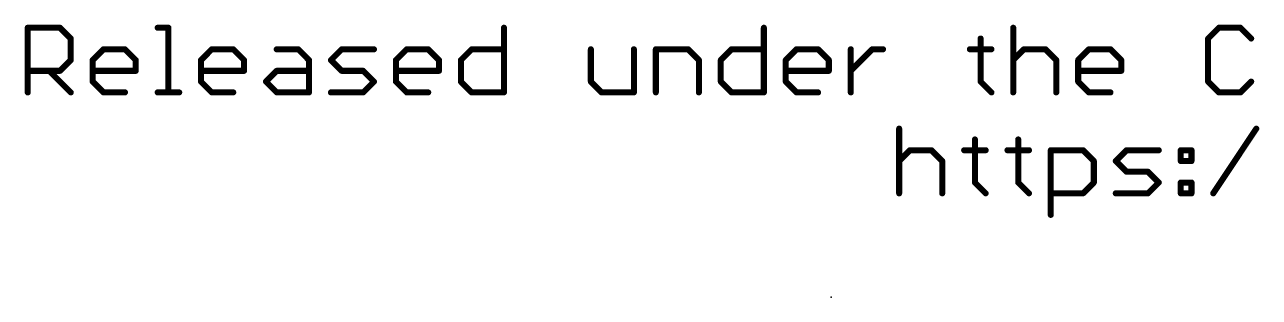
# Model space of a CAD drawing. Extents: x -119 to 13, y -18 to 17.
# Drawn here: x -118.6 to -87.49, y 0 to 6.86 of the extents above; entities that cross this region are included whole.
import ezdxf

# ---------------------------------------------------------------- set-up
doc = ezdxf.new("R2010")
doc.units = 0
doc.layers.add('23', color=53, linetype='CONTINUOUS')
doc.layers.add('51', color=53, linetype='CONTINUOUS')

msp = doc.modelspace()

# ---------------------------------------------------------------- linework, layer by layer
at = {"layer": '23'}
msp.add_point((-98.2795, 0), dxfattribs=at)
at = {"layer": '51', "const_width": 0.1524}
for points in [[(-118.5233, 5.1562), (-118.5233, 6.7832)], [(-118.5233, 6.7832), (-117.7098, 6.7832)], [(-117.7098, 6.7832), (-117.4386, 6.512)], [(-115.249, 6.7832), (-114.9778, 6.7832)], [(-114.9778, 6.7832), (-114.9778, 5.1562)], [(-106.5242, 6.7832), (-106.5242, 5.1562)], [(-99.9756, 6.7832), (-99.9756, 5.1562)], [(-93.6931, 6.7832), (-93.6931, 5.1562)], [(-88.5104, 6.7832), (-88.7816, 6.512)], [(-87.9681, 6.7832), (-88.5104, 6.7832)], [(-87.6969, 6.512), (-87.9681, 6.7832)], [(-117.4386, 6.512), (-117.4386, 5.9697)], [(-94.5134, 6.512), (-94.5134, 5.4274)], [(-88.7816, 6.512), (-88.7816, 5.4274)], [(-116.8861, 5.9697), (-116.615, 6.2409)], [(-116.615, 6.2409), (-116.0726, 6.2409)], [(-116.0726, 6.2409), (-115.8015, 5.9697)], [(-114.1575, 5.9697), (-113.8864, 6.2409)], [(-113.8864, 6.2409), (-113.344, 6.2409)], [(-113.344, 6.2409), (-113.0729, 5.9697)], [(-112.2492, 6.2409), (-111.7069, 6.2409)], [(-111.7069, 6.2409), (-111.4357, 5.9697)], [(-110.8832, 5.9697), (-110.6121, 6.2409)], [(-110.6121, 6.2409), (-109.7986, 6.2409)], [(-109.2461, 5.9697), (-108.9749, 6.2409)], [(-108.9749, 6.2409), (-108.4326, 6.2409)], [(-108.4326, 6.2409), (-108.1614, 5.9697)], [(-107.6089, 5.9697), (-107.3377, 6.2409)], [(-107.3377, 6.2409), (-106.5242, 6.2409)], [(-104.3346, 6.2409), (-104.3346, 5.4274)], [(-103.2499, 5.1562), (-103.2499, 6.2409)], [(-102.6974, 5.1562), (-102.6974, 6.2409)], [(-102.6974, 6.2409), (-101.8839, 6.2409)], [(-101.8839, 6.2409), (-101.6128, 5.9697)], [(-101.0603, 5.9697), (-100.7891, 6.2409)], [(-100.7891, 6.2409), (-99.9756, 6.2409)], [(-99.4231, 5.9697), (-99.152, 6.2409)], [(-99.152, 6.2409), (-98.6096, 6.2409)], [(-98.6096, 6.2409), (-98.3385, 5.9697)], [(-97.786, 5.1562), (-97.786, 6.2409)], [(-97.786, 5.6985), (-97.2436, 6.2409)], [(-97.2436, 6.2409), (-96.9725, 6.2409)], [(-94.7845, 6.2409), (-94.2422, 6.2409)], [(-93.6931, 5.9697), (-93.4219, 6.2409)], [(-93.4219, 6.2409), (-92.8796, 6.2409)], [(-92.8796, 6.2409), (-92.6084, 5.9697)], [(-92.0559, 5.9697), (-91.7848, 6.2409)], [(-91.7848, 6.2409), (-91.2424, 6.2409)], [(-91.2424, 6.2409), (-90.9713, 5.9697)], [(-117.4386, 5.9697), (-117.7098, 5.6985)], [(-116.8861, 5.4274), (-116.8861, 5.9697)], [(-115.8015, 5.9697), (-115.8015, 5.6985)], [(-114.1575, 5.4274), (-114.1575, 5.9697)], [(-113.0729, 5.9697), (-113.0729, 5.6985)], [(-111.4357, 5.9697), (-111.4357, 5.1562)], [(-110.6121, 5.6985), (-110.8832, 5.9697)], [(-109.2461, 5.4274), (-109.2461, 5.9697)], [(-108.1614, 5.9697), (-108.1614, 5.6985)], [(-107.6089, 5.4274), (-107.6089, 5.9697)], [(-101.6128, 5.9697), (-101.6128, 5.1562)], [(-101.0603, 5.4274), (-101.0603, 5.9697)], [(-99.4231, 5.4274), (-99.4231, 5.9697)], [(-98.3385, 5.9697), (-98.3385, 5.6985)], [(-92.6084, 5.9697), (-92.6084, 5.1562)], [(-92.0559, 5.4274), (-92.0559, 5.9697)], [(-90.9713, 5.9697), (-90.9713, 5.6985)], [(-117.7098, 5.6985), (-118.5233, 5.6985)], [(-117.981, 5.6985), (-117.4386, 5.1562)], [(-115.8015, 5.6985), (-116.8861, 5.6985)], [(-113.0729, 5.6985), (-114.1575, 5.6985)], [(-112.5204, 5.4274), (-112.2492, 5.6985)], [(-112.2492, 5.6985), (-111.4357, 5.6985)], [(-110.0697, 5.6985), (-110.6121, 5.6985)], [(-109.7986, 5.4274), (-110.0697, 5.6985)], [(-108.1614, 5.6985), (-109.2461, 5.6985)], [(-98.3385, 5.6985), (-99.4231, 5.6985)], [(-90.9713, 5.6985), (-92.0559, 5.6985)], [(-116.615, 5.1562), (-116.8861, 5.4274)], [(-113.8864, 5.1562), (-114.1575, 5.4274)], [(-112.2492, 5.1562), (-112.5204, 5.4274)], [(-110.0697, 5.1562), (-109.7986, 5.4274)], [(-108.9749, 5.1562), (-109.2461, 5.4274)], [(-107.3377, 5.1562), (-107.6089, 5.4274)], [(-104.3346, 5.4274), (-104.0634, 5.1562)], [(-100.7891, 5.1562), (-101.0603, 5.4274)], [(-99.152, 5.1562), (-99.4231, 5.4274)], [(-94.5134, 5.4274), (-94.2422, 5.1562)], [(-91.7848, 5.1562), (-92.0559, 5.4274)], [(-88.7816, 5.4274), (-88.5104, 5.1562)], [(-87.9681, 5.1562), (-87.6969, 5.4274)], [(-116.0726, 5.1562), (-116.615, 5.1562)], [(-115.249, 5.1562), (-114.7066, 5.1562)], [(-113.344, 5.1562), (-113.8864, 5.1562)], [(-111.4357, 5.1562), (-112.2492, 5.1562)], [(-110.8832, 5.1562), (-110.0697, 5.1562)], [(-108.4326, 5.1562), (-108.9749, 5.1562)], [(-106.5242, 5.1562), (-107.3377, 5.1562)], [(-104.0634, 5.1562), (-103.2499, 5.1562)], [(-99.9756, 5.1562), (-100.7891, 5.1562)], [(-98.6096, 5.1562), (-99.152, 5.1562)], [(-91.2424, 5.1562), (-91.7848, 5.1562)], [(-88.5104, 5.1562), (-87.9681, 5.1562)], [(-96.5661, 4.2432), (-96.5661, 2.6162)], [(-94.6578, 3.972), (-94.6578, 2.8874)], [(-93.5664, 3.972), (-93.5664, 2.8874)], [(-88.6532, 2.6162), (-87.5685, 4.2432)], [(-96.5661, 3.4297), (-96.295, 3.7009)], [(-96.295, 3.7009), (-95.7526, 3.7009)], [(-95.7526, 3.7009), (-95.4815, 3.4297)], [(-94.929, 3.7009), (-94.3866, 3.7009)], [(-93.8375, 3.7009), (-93.2952, 3.7009)], [(-92.7461, 2.0739), (-92.7461, 3.7009)], [(-92.7461, 3.7009), (-91.9326, 3.7009)], [(-91.9326, 3.7009), (-91.6614, 3.4297)], [(-91.1089, 3.4297), (-90.8378, 3.7009)], [(-90.8378, 3.7009), (-90.0243, 3.7009)], [(-89.4718, 3.7009), (-89.2006, 3.7009)], [(-89.4718, 3.4297), (-89.4718, 3.7009)], [(-89.2006, 3.7009), (-89.2006, 3.4297)], [(-95.4815, 3.4297), (-95.4815, 2.6162)], [(-91.6614, 3.4297), (-91.6614, 2.8874)], [(-90.8378, 3.1585), (-91.1089, 3.4297)], [(-89.2006, 3.4297), (-89.4718, 3.4297)], [(-90.2954, 3.1585), (-90.8378, 3.1585)], [(-90.0243, 2.8874), (-90.2954, 3.1585)], [(-94.6578, 2.8874), (-94.3866, 2.6162)], [(-93.5664, 2.8874), (-93.2952, 2.6162)], [(-91.6614, 2.8874), (-91.9326, 2.6162)], [(-90.2954, 2.6162), (-90.0243, 2.8874)], [(-89.4718, 2.8874), (-89.2006, 2.8874)], [(-89.4718, 2.6162), (-89.4718, 2.8874)], [(-89.2006, 2.8874), (-89.2006, 2.6162)], [(-91.9326, 2.6162), (-92.7461, 2.6162)], [(-91.1089, 2.6162), (-90.2954, 2.6162)], [(-89.2006, 2.6162), (-89.4718, 2.6162)]]:
    msp.add_lwpolyline(points, dxfattribs=at)
at = {"layer": '51', "const_width": 0.0762}
for points in [[(-118.4852, 6.7832, 1), (-118.5614, 6.7832)], [(-118.5233, 6.8213, 1), (-118.5233, 6.7451)], [(-117.6828, 6.8101, 1), (-117.7367, 6.7562)], [(-117.7098, 6.7451, 1), (-117.7098, 6.8213)], [(-115.249, 6.8213, 1), (-115.249, 6.7451)], [(-114.9397, 6.7832, 1), (-115.0159, 6.7832)], [(-114.9778, 6.7451, 1), (-114.9778, 6.8213)], [(-106.4861, 6.7832, 1), (-106.5623, 6.7832)], [(-99.9375, 6.7832, 1), (-100.0137, 6.7832)], [(-93.655, 6.7832, 1), (-93.7312, 6.7832)], [(-88.5104, 6.8213, 1), (-88.5104, 6.7451)], [(-88.4835, 6.7562, 1), (-88.5374, 6.8101)], [(-87.9412, 6.8101, 1), (-87.9951, 6.7562)], [(-87.9681, 6.7451, 1), (-87.9681, 6.8213)], [(-117.4005, 6.512, 1), (-117.4767, 6.512)], [(-117.4656, 6.4851, 1), (-117.4117, 6.539)], [(-94.4753, 6.512, 1), (-94.5515, 6.512)], [(-88.7435, 6.512, 1), (-88.8197, 6.512)], [(-88.8085, 6.539, 1), (-88.7547, 6.4851)], [(-87.7239, 6.4851, 1), (-87.67, 6.539)], [(-116.615, 6.279, 1), (-116.615, 6.2028)], [(-116.588, 6.2139, 1), (-116.6419, 6.2678)], [(-116.0457, 6.2678, 1), (-116.0996, 6.2139)], [(-116.0726, 6.2028, 1), (-116.0726, 6.279)], [(-113.8864, 6.279, 1), (-113.8864, 6.2028)], [(-113.8594, 6.2139, 1), (-113.9133, 6.2678)], [(-113.3171, 6.2678, 1), (-113.371, 6.2139)], [(-113.344, 6.2028, 1), (-113.344, 6.279)], [(-112.2492, 6.279, 1), (-112.2492, 6.2028)], [(-111.6799, 6.2678, 1), (-111.7338, 6.2139)], [(-111.7069, 6.2028, 1), (-111.7069, 6.279)], [(-110.6121, 6.279, 1), (-110.6121, 6.2028)], [(-110.5851, 6.2139, 1), (-110.639, 6.2678)], [(-109.7986, 6.2028, 1), (-109.7986, 6.279)], [(-108.9749, 6.279, 1), (-108.9749, 6.2028)], [(-108.948, 6.2139, 1), (-109.0018, 6.2678)], [(-108.4056, 6.2678, 1), (-108.4595, 6.2139)], [(-108.4326, 6.2028, 1), (-108.4326, 6.279)], [(-107.3377, 6.279, 1), (-107.3377, 6.2028)], [(-107.3108, 6.2139, 1), (-107.3647, 6.2678)], [(-106.5242, 6.2028, 1), (-106.5242, 6.279)], [(-104.2965, 6.2409, 1), (-104.3727, 6.2409)], [(-103.2118, 6.2409, 1), (-103.288, 6.2409)], [(-102.6593, 6.2409, 1), (-102.7355, 6.2409)], [(-102.6974, 6.279, 1), (-102.6974, 6.2028)], [(-101.857, 6.2678, 1), (-101.9109, 6.2139)], [(-101.8839, 6.2028, 1), (-101.8839, 6.279)], [(-100.7891, 6.279, 1), (-100.7891, 6.2028)], [(-100.7622, 6.2139, 1), (-100.8161, 6.2678)], [(-99.9756, 6.2028, 1), (-99.9756, 6.279)], [(-99.152, 6.279, 1), (-99.152, 6.2028)], [(-99.125, 6.2139, 1), (-99.1789, 6.2678)], [(-98.5827, 6.2678, 1), (-98.6366, 6.2139)], [(-98.6096, 6.2028, 1), (-98.6096, 6.279)], [(-97.7479, 6.2409, 1), (-97.8241, 6.2409)], [(-97.2436, 6.279, 1), (-97.2436, 6.2028)], [(-97.2167, 6.2139, 1), (-97.2706, 6.2678)], [(-96.9725, 6.2028, 1), (-96.9725, 6.279)], [(-94.7845, 6.279, 1), (-94.7845, 6.2028)], [(-94.2422, 6.2028, 1), (-94.2422, 6.279)], [(-93.4219, 6.279, 1), (-93.4219, 6.2028)], [(-93.395, 6.2139, 1), (-93.4489, 6.2678)], [(-92.8526, 6.2678, 1), (-92.9065, 6.2139)], [(-92.8796, 6.2028, 1), (-92.8796, 6.279)], [(-91.7848, 6.279, 1), (-91.7848, 6.2028)], [(-91.7578, 6.2139, 1), (-91.8117, 6.2678)], [(-91.2155, 6.2678, 1), (-91.2694, 6.2139)], [(-91.2424, 6.2028, 1), (-91.2424, 6.279)], [(-117.4767, 5.9697, 1), (-117.4005, 5.9697)], [(-117.4117, 5.9428, 1), (-117.4656, 5.9966)], [(-116.848, 5.9697, 1), (-116.9242, 5.9697)], [(-116.9131, 5.9966, 1), (-116.8592, 5.9428)], [(-115.7634, 5.9697, 1), (-115.8396, 5.9697)], [(-115.8284, 5.9428, 1), (-115.7745, 5.9966)], [(-114.1194, 5.9697, 1), (-114.1956, 5.9697)], [(-114.1845, 5.9966, 1), (-114.1306, 5.9428)], [(-113.0348, 5.9697, 1), (-113.111, 5.9697)], [(-113.0998, 5.9428, 1), (-113.0459, 5.9966)], [(-111.3976, 5.9697, 1), (-111.4738, 5.9697)], [(-111.4627, 5.9428, 1), (-111.4088, 5.9966)], [(-110.8563, 5.9966, 1), (-110.9102, 5.9428)], [(-110.9102, 5.9966, 1), (-110.8563, 5.9428)], [(-109.208, 5.9697, 1), (-109.2842, 5.9697)], [(-109.273, 5.9966, 1), (-109.2191, 5.9428)], [(-108.1233, 5.9697, 1), (-108.1995, 5.9697)], [(-108.1883, 5.9428, 1), (-108.1345, 5.9966)], [(-107.5708, 5.9697, 1), (-107.647, 5.9697)], [(-107.6358, 5.9966, 1), (-107.582, 5.9428)], [(-101.5747, 5.9697, 1), (-101.6509, 5.9697)], [(-101.6397, 5.9428, 1), (-101.5858, 5.9966)], [(-101.0222, 5.9697, 1), (-101.0984, 5.9697)], [(-101.0872, 5.9966, 1), (-101.0333, 5.9428)], [(-99.385, 5.9697, 1), (-99.4612, 5.9697)], [(-99.4501, 5.9966, 1), (-99.3962, 5.9428)], [(-98.3004, 5.9697, 1), (-98.3766, 5.9697)], [(-98.3654, 5.9428, 1), (-98.3115, 5.9966)], [(-93.72, 5.9966, 1), (-93.6661, 5.9428)], [(-92.5703, 5.9697, 1), (-92.6465, 5.9697)], [(-92.6354, 5.9428, 1), (-92.5815, 5.9966)], [(-92.0178, 5.9697, 1), (-92.094, 5.9697)], [(-92.0829, 5.9966, 1), (-92.029, 5.9428)], [(-90.9332, 5.9697, 1), (-91.0094, 5.9697)], [(-90.9982, 5.9428, 1), (-90.9443, 5.9966)], [(-118.5233, 5.7366, 1), (-118.5233, 5.6604)], [(-117.954, 5.7255, 1), (-118.0079, 5.6716)], [(-117.7367, 5.7255, 1), (-117.6828, 5.6716)], [(-117.7098, 5.6604, 1), (-117.7098, 5.7366)], [(-116.8861, 5.7366, 1), (-116.8861, 5.6604)], [(-115.8396, 5.6985, 1), (-115.7634, 5.6985)], [(-115.8015, 5.6604, 1), (-115.8015, 5.7366)], [(-114.1575, 5.7366, 1), (-114.1575, 5.6604)], [(-113.111, 5.6985, 1), (-113.0348, 5.6985)], [(-113.0729, 5.6604, 1), (-113.0729, 5.7366)], [(-112.2492, 5.7366, 1), (-112.2492, 5.6604)], [(-112.2223, 5.6716, 1), (-112.2762, 5.7255)], [(-111.4357, 5.6604, 1), (-111.4357, 5.7366)], [(-110.6121, 5.7366, 1), (-110.6121, 5.6604)], [(-110.639, 5.6716, 1), (-110.5851, 5.7255)], [(-110.0428, 5.7255, 1), (-110.0967, 5.6716)], [(-110.0697, 5.6604, 1), (-110.0697, 5.7366)], [(-109.2461, 5.7366, 1), (-109.2461, 5.6604)], [(-108.1995, 5.6985, 1), (-108.1233, 5.6985)], [(-108.1614, 5.6604, 1), (-108.1614, 5.7366)], [(-99.4231, 5.7366, 1), (-99.4231, 5.6604)], [(-98.3766, 5.6985, 1), (-98.3004, 5.6985)], [(-98.3385, 5.6604, 1), (-98.3385, 5.7366)], [(-97.8129, 5.7255, 1), (-97.759, 5.6716)], [(-92.0559, 5.7366, 1), (-92.0559, 5.6604)], [(-91.0094, 5.6985, 1), (-90.9332, 5.6985)], [(-90.9713, 5.6604, 1), (-90.9713, 5.7366)], [(-116.8592, 5.4543, 1), (-116.9131, 5.4004)], [(-116.9242, 5.4274, 1), (-116.848, 5.4274)], [(-114.1306, 5.4543, 1), (-114.1845, 5.4004)], [(-114.1956, 5.4274, 1), (-114.1194, 5.4274)], [(-112.4934, 5.4543, 1), (-112.5473, 5.4004)], [(-112.5473, 5.4543, 1), (-112.4934, 5.4004)], [(-109.7716, 5.4004, 1), (-109.8255, 5.4543)], [(-109.8255, 5.4004, 1), (-109.7716, 5.4543)], [(-109.2191, 5.4543, 1), (-109.273, 5.4004)], [(-109.2842, 5.4274, 1), (-109.208, 5.4274)], [(-107.582, 5.4543, 1), (-107.6358, 5.4004)], [(-107.647, 5.4274, 1), (-107.5708, 5.4274)], [(-104.3076, 5.4543, 1), (-104.3615, 5.4004)], [(-104.3727, 5.4274, 1), (-104.2965, 5.4274)], [(-101.0333, 5.4543, 1), (-101.0872, 5.4004)], [(-101.0984, 5.4274, 1), (-101.0222, 5.4274)], [(-99.3962, 5.4543, 1), (-99.4501, 5.4004)], [(-99.4612, 5.4274, 1), (-99.385, 5.4274)], [(-94.4864, 5.4543, 1), (-94.5403, 5.4004)], [(-94.5515, 5.4274, 1), (-94.4753, 5.4274)], [(-92.029, 5.4543, 1), (-92.0829, 5.4004)], [(-92.094, 5.4274, 1), (-92.0178, 5.4274)], [(-88.7547, 5.4543, 1), (-88.8085, 5.4004)], [(-88.8197, 5.4274, 1), (-88.7435, 5.4274)], [(-87.67, 5.4004, 1), (-87.7239, 5.4543)], [(-118.5614, 5.1562, 1), (-118.4852, 5.1562)], [(-117.4656, 5.1293, 1), (-117.4117, 5.1831)], [(-116.615, 5.1943, 1), (-116.615, 5.1181)], [(-116.6419, 5.1293, 1), (-116.588, 5.1831)], [(-116.0726, 5.1181, 1), (-116.0726, 5.1943)], [(-115.249, 5.1943, 1), (-115.249, 5.1181)], [(-115.0159, 5.1562, 1), (-114.9397, 5.1562)], [(-114.7066, 5.1181, 1), (-114.7066, 5.1943)], [(-113.8864, 5.1943, 1), (-113.8864, 5.1181)], [(-113.9133, 5.1293, 1), (-113.8594, 5.1831)], [(-113.344, 5.1181, 1), (-113.344, 5.1943)], [(-112.2492, 5.1943, 1), (-112.2492, 5.1181)], [(-112.2762, 5.1293, 1), (-112.2223, 5.1831)], [(-111.4738, 5.1562, 1), (-111.3976, 5.1562)], [(-111.4357, 5.1181, 1), (-111.4357, 5.1943)], [(-110.8832, 5.1943, 1), (-110.8832, 5.1181)], [(-110.0967, 5.1831, 1), (-110.0428, 5.1293)], [(-110.0697, 5.1181, 1), (-110.0697, 5.1943)], [(-108.9749, 5.1943, 1), (-108.9749, 5.1181)], [(-109.0018, 5.1293, 1), (-108.948, 5.1831)], [(-108.4326, 5.1181, 1), (-108.4326, 5.1943)], [(-107.3377, 5.1943, 1), (-107.3377, 5.1181)], [(-107.3647, 5.1293, 1), (-107.3108, 5.1831)], [(-106.5623, 5.1562, 1), (-106.4861, 5.1562)], [(-106.5242, 5.1181, 1), (-106.5242, 5.1943)], [(-104.0634, 5.1943, 1), (-104.0634, 5.1181)], [(-104.0904, 5.1293, 1), (-104.0365, 5.1831)], [(-103.288, 5.1562, 1), (-103.2118, 5.1562)], [(-103.2499, 5.1181, 1), (-103.2499, 5.1943)], [(-102.7355, 5.1562, 1), (-102.6593, 5.1562)], [(-101.6509, 5.1562, 1), (-101.5747, 5.1562)], [(-100.7891, 5.1943, 1), (-100.7891, 5.1181)], [(-100.8161, 5.1293, 1), (-100.7622, 5.1831)], [(-100.0137, 5.1562, 1), (-99.9375, 5.1562)], [(-99.9756, 5.1181, 1), (-99.9756, 5.1943)], [(-99.152, 5.1943, 1), (-99.152, 5.1181)], [(-99.1789, 5.1293, 1), (-99.125, 5.1831)], [(-98.6096, 5.1181, 1), (-98.6096, 5.1943)], [(-97.8241, 5.1562, 1), (-97.7479, 5.1562)], [(-94.2691, 5.1293, 1), (-94.2152, 5.1831)], [(-93.7312, 5.1562, 1), (-93.655, 5.1562)], [(-92.6465, 5.1562, 1), (-92.5703, 5.1562)], [(-91.7848, 5.1943, 1), (-91.7848, 5.1181)], [(-91.8117, 5.1293, 1), (-91.7578, 5.1831)], [(-91.2424, 5.1181, 1), (-91.2424, 5.1943)], [(-88.5104, 5.1943, 1), (-88.5104, 5.1181)], [(-88.5374, 5.1293, 1), (-88.4835, 5.1831)], [(-87.9951, 5.1831, 1), (-87.9412, 5.1293)], [(-87.9681, 5.1181, 1), (-87.9681, 5.1943)], [(-96.528, 4.2432, 1), (-96.6042, 4.2432)], [(-94.6197, 3.972, 1), (-94.6959, 3.972)], [(-93.5283, 3.972, 1), (-93.6045, 3.972)], [(-87.5368, 4.2221, 1), (-87.6002, 4.2643)], [(-96.295, 3.739, 1), (-96.295, 3.6628)], [(-96.268, 3.6739, 1), (-96.3219, 3.7278)], [(-95.7257, 3.7278, 1), (-95.7796, 3.6739)], [(-95.7526, 3.6628, 1), (-95.7526, 3.739)], [(-94.929, 3.739, 1), (-94.929, 3.6628)], [(-94.3866, 3.6628, 1), (-94.3866, 3.739)], [(-93.8375, 3.739, 1), (-93.8375, 3.6628)], [(-93.2952, 3.6628, 1), (-93.2952, 3.739)], [(-92.708, 3.7009, 1), (-92.7842, 3.7009)], [(-92.7461, 3.739, 1), (-92.7461, 3.6628)], [(-91.9057, 3.7278, 1), (-91.9595, 3.6739)], [(-91.9326, 3.6628, 1), (-91.9326, 3.739)], [(-90.8378, 3.739, 1), (-90.8378, 3.6628)], [(-90.8108, 3.6739, 1), (-90.8647, 3.7278)], [(-90.0243, 3.6628, 1), (-90.0243, 3.739)], [(-89.4718, 3.739, 1), (-89.4718, 3.6628)], [(-89.4337, 3.7009, 1), (-89.5099, 3.7009)], [(-89.1625, 3.7009, 1), (-89.2387, 3.7009)], [(-89.2006, 3.6628, 1), (-89.2006, 3.739)], [(-96.5931, 3.4566, 1), (-96.5392, 3.4028)], [(-95.4434, 3.4297, 1), (-95.5196, 3.4297)], [(-95.5084, 3.4028, 1), (-95.4545, 3.4566)], [(-91.6233, 3.4297, 1), (-91.6995, 3.4297)], [(-91.6884, 3.4028, 1), (-91.6345, 3.4566)], [(-91.082, 3.4566, 1), (-91.1359, 3.4028)], [(-91.1359, 3.4566, 1), (-91.082, 3.4028)], [(-89.4718, 3.4678, 1), (-89.4718, 3.3916)], [(-89.5099, 3.4297, 1), (-89.4337, 3.4297)], [(-89.2387, 3.4297, 1), (-89.1625, 3.4297)], [(-89.2006, 3.3916, 1), (-89.2006, 3.4678)], [(-90.8378, 3.1966, 1), (-90.8378, 3.1204)], [(-90.8647, 3.1316, 1), (-90.8108, 3.1855)], [(-90.2685, 3.1855, 1), (-90.3224, 3.1316)], [(-90.2954, 3.1204, 1), (-90.2954, 3.1966)], [(-94.6309, 2.9143, 1), (-94.6847, 2.8604)], [(-94.6959, 2.8874, 1), (-94.6197, 2.8874)], [(-93.5394, 2.9143, 1), (-93.5933, 2.8604)], [(-93.6045, 2.8874, 1), (-93.5283, 2.8874)], [(-91.6995, 2.8874, 1), (-91.6233, 2.8874)], [(-91.6345, 2.8604, 1), (-91.6884, 2.9143)], [(-89.9973, 2.8604, 1), (-90.0512, 2.9143)], [(-90.0512, 2.8604, 1), (-89.9973, 2.9143)], [(-89.4718, 2.9255, 1), (-89.4718, 2.8493)], [(-89.4337, 2.8874, 1), (-89.5099, 2.8874)], [(-89.1625, 2.8874, 1), (-89.2387, 2.8874)], [(-89.2006, 2.8493, 1), (-89.2006, 2.9255)], [(-96.6042, 2.6162, 1), (-96.528, 2.6162)], [(-95.5196, 2.6162, 1), (-95.4434, 2.6162)], [(-94.4136, 2.5893, 1), (-94.3597, 2.6431)], [(-93.3221, 2.5893, 1), (-93.2683, 2.6431)], [(-92.7461, 2.6543, 1), (-92.7461, 2.5781)], [(-91.9595, 2.6431, 1), (-91.9057, 2.5893)], [(-91.9326, 2.5781, 1), (-91.9326, 2.6543)], [(-91.1089, 2.6543, 1), (-91.1089, 2.5781)], [(-90.3224, 2.6431, 1), (-90.2685, 2.5893)], [(-90.2954, 2.5781, 1), (-90.2954, 2.6543)], [(-89.4718, 2.6543, 1), (-89.4718, 2.5781)], [(-89.5099, 2.6162, 1), (-89.4337, 2.6162)], [(-89.2387, 2.6162, 1), (-89.1625, 2.6162)], [(-89.2006, 2.5781, 1), (-89.2006, 2.6543)], [(-88.6849, 2.6373, 1), (-88.6215, 2.5951)], [(-92.7842, 2.0739, 1), (-92.708, 2.0739)]]:
    msp.add_lwpolyline(points, format="xyb", dxfattribs=at)

doc.saveas('drawing.dxf')
